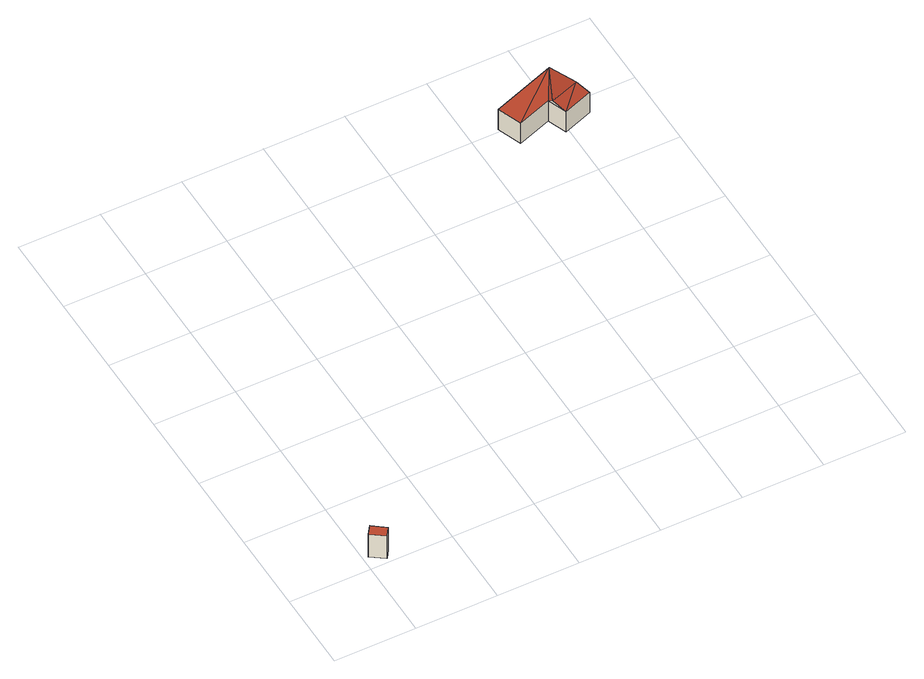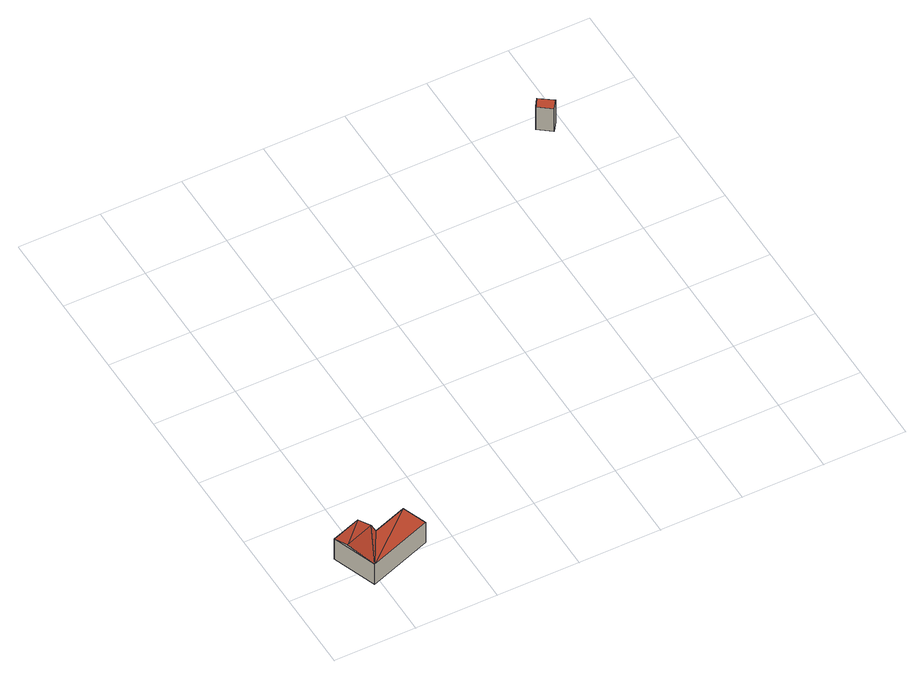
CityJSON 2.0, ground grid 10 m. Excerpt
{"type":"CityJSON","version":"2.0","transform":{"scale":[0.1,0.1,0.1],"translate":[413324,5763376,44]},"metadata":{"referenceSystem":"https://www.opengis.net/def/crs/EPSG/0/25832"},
"CityObjects":{
"building1":{"type":"Building","attributes":{"Gemeindeschluessel":"05570044","Geometrietyp2DReferenz":"3000","function":"51009_1610","roofType":"1000","measuredHeight":3.45},"geometry":[{"type":"Solid","lod":"2","boundaries":[[[[0,1,2,3]],[[4,5,1,0]],[[6,7,5,4]],[[3,2,7,6]],[[4,0,3,6]],[[1,5,7,2]]]],"semantics":{"surfaces":[{"type":"WallSurface"},{"type":"RoofSurface"},{"type":"GroundSurface"}],"values":[[0,0,0,0,1,2]]}}]},
"building2":{"type":"Building","attributes":{"Gemeindeschluessel":"05570044","Geometrietyp2DReferenz":"3000","function":"31001_3200","roofType":"5000","measuredHeight":3.46},"address":[{"country":"Germany","locality":"Telgte","thoroughfareNumber":"35","thoroughfareName":"Sickerhook"}],"geometry":[{"type":"Solid","lod":"2","boundaries":[[[[8,9,10,11]],[[12,13,9,8]],[[14,15,13,12]],[[16,17,15,14]],[[18,19,17,16]],[[11,10,19,18]],[[20,21,8]],[[16,20,8]],[[18,16,8]],[[8,11,18]],[[14,12,21]],[[21,20,14]],[[8,21,12]],[[14,20,16]],[[9,13,15,17,19,10]]]],"semantics":{"surfaces":[{"type":"WallSurface"},{"type":"RoofSurface"},{"type":"GroundSurface"}],"values":[[0,0,0,0,0,0,1,1,1,1,1,1,0,0,2]]}}]}
},
"vertices":[
[14,28,37],[14,28,2],[6,17,2],[6,17,37],[30,16,37],[30,16,2],[23,5,37],[23,5,2],
[510,527,39],[510,527,8],[432,499,8],[432,499,39],[530,473,39],[530,473,8],[494,460,39],[494,460,8],[485,484,39],[485,484,8],[443,469,39],[443,469,8],[487,478,43],[523,491,43]
]}
